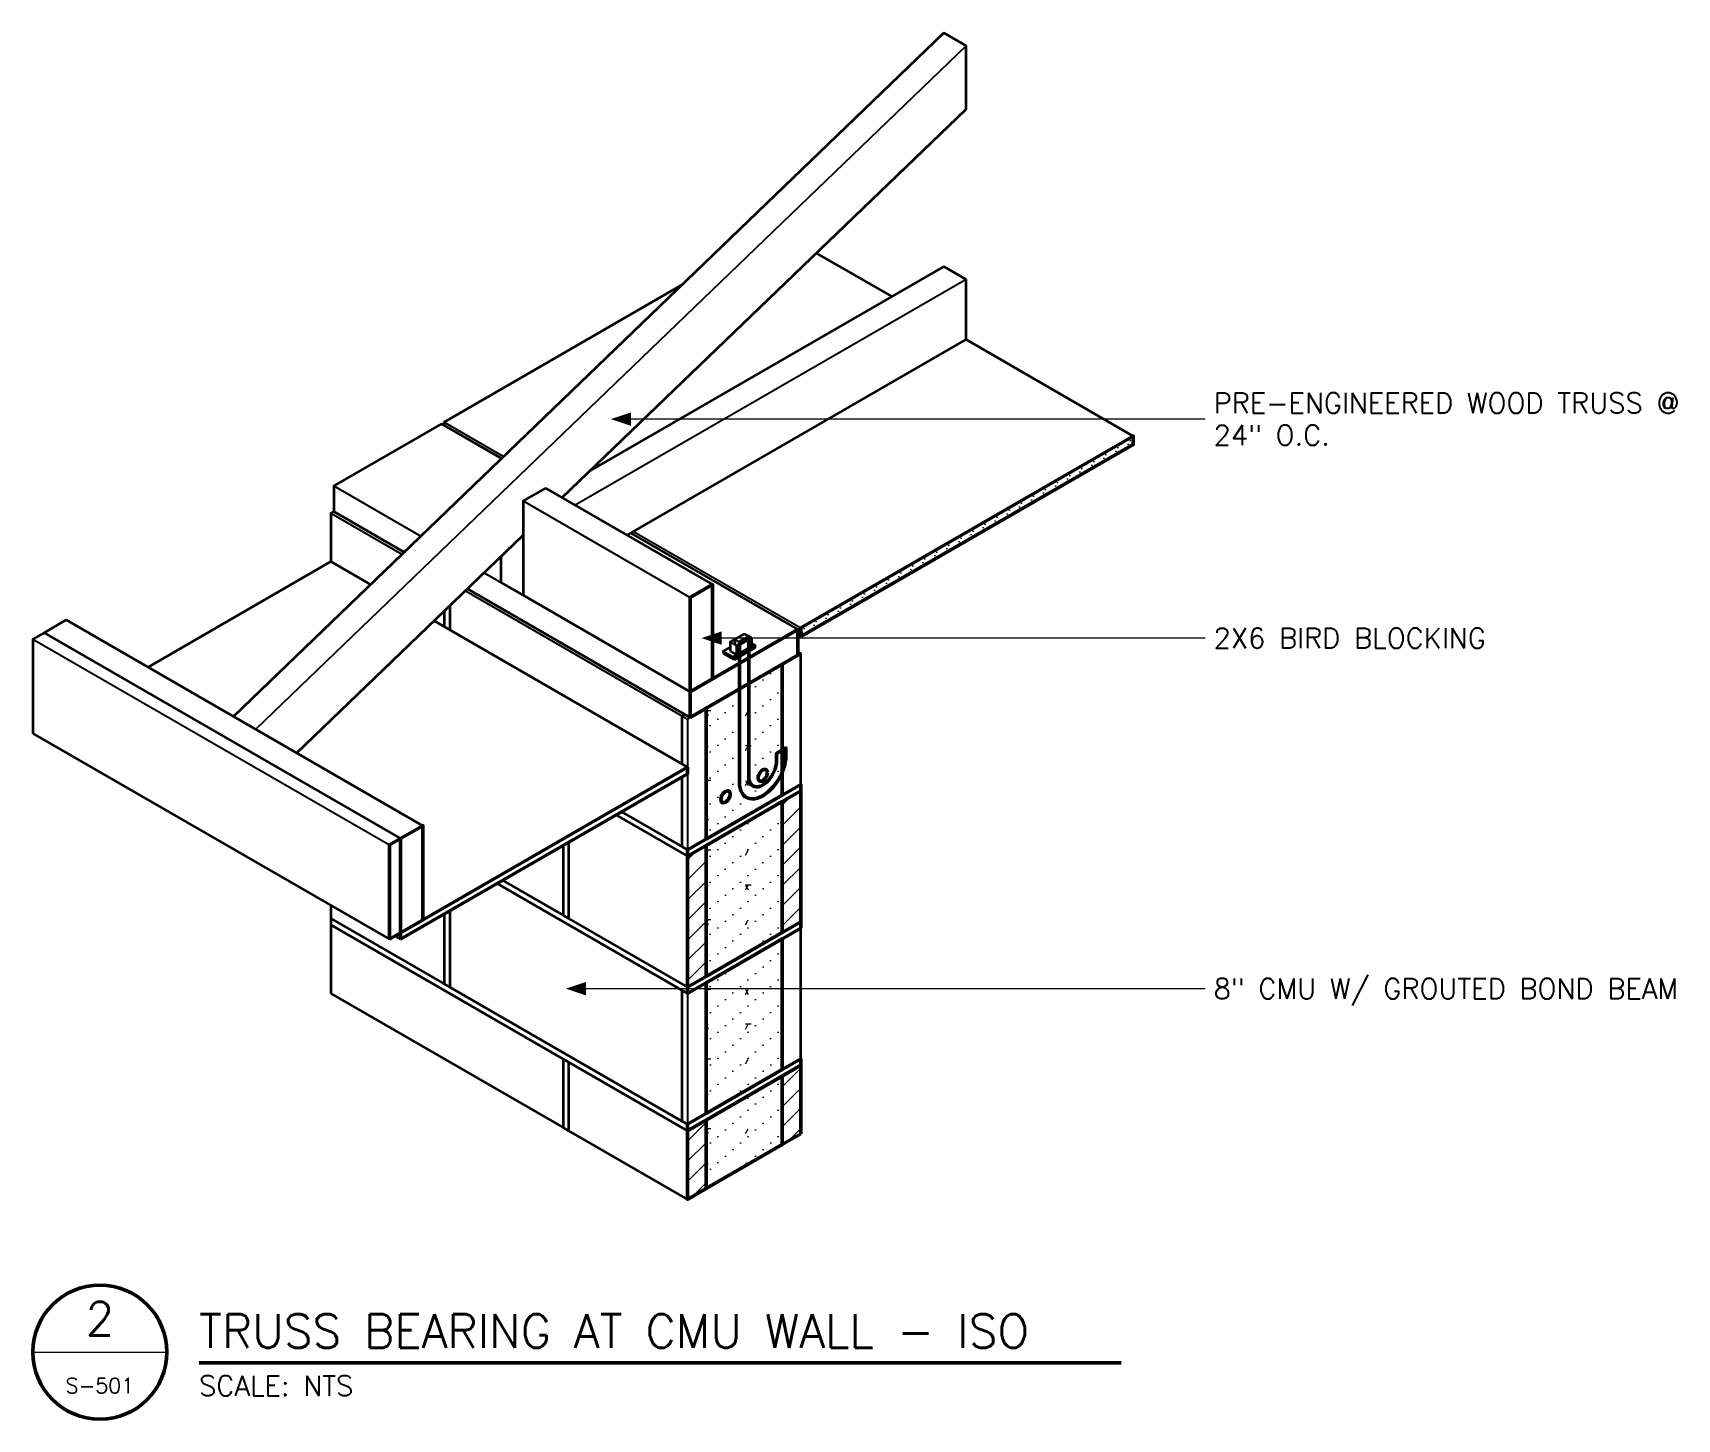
# Model space of a CAD drawing. Header units: inches. Extents: x -38.2 to 57.7, y -40.8 to 40.
import ezdxf
from ezdxf.enums import TextEntityAlignment as Align

# ---------------------------------------------------------------- set-up
doc = ezdxf.new("R2010")
doc.units = ezdxf.units.IN
doc.header["$MEASUREMENT"] = 0
for name, color, linetype, lineweight in [('S-ANNO-NOTE', 7, 'CONTINUOUS', 18), ('S-ANNO-TTLB', 7, 'CONTINUOUS', 50), ('S-DETL-BYND', 7, 'CONTINUOUS', 25), ('S-DETL-CUT', 7, 'CONTINUOUS', 50), ('S-DETL-PATT', 7, 'CONTINUOUS', 9)]:
    doc.layers.add(name, color=color, linetype=linetype, lineweight=lineweight)
doc.styles.add('KERF', font='romans.shx')
pattern_1 = [(45, (0, 0), (0, 1.171875), [])]
pattern_2 = [(0, (0, 0), (0.878438, 0.760313), [0, -1.757813]), (0, (0.4406, 0.375), (0.878438, 0.760313), [0, -1.757813]), (60, (1.0312, 0.1875), (2.34375, 2.029688), [0.32812, -4.35938]), (180, (1.3594, 0.4688), (2.34375, 2.02969), [0.32812, -4.35938]), (300, (1.0312, 0.4688), (2.34375, 2.0297), [0.32812, -4.35938])]

msp = doc.modelspace()

# ---------------------------------------------------------------- hatches: boundary and pattern name
at = {"layer": 'S-ANNO-NOTE', "lineweight": 50}
for points in [[(-4.465443, 17.485287), (-3.293568, 17.094662), (-3.293568, 17.875912)], [(0.811899, 4.71875), (1.983774, 4.328125), (1.983774, 5.109375)], [(-7.090583, -15.71875), (-5.918708, -16.109375), (-5.918708, -15.328125)]]:
    msp.add_hatch(color=256, dxfattribs=at).paths.add_polyline_path(points)
at = {"layer": 'S-DETL-PATT', "lineweight": 9}
h = msp.add_hatch(dxfattribs=at)
h.set_pattern_fill('KERF-SAND', color=256, style=0)
h.set_pattern_definition([(0, (0, 0), (0.23475, 0.40575), [0, -0.46875]), (0, (0.117, 0.2025), (0.23475, 0.40575), [0, -0.46875])])
h.paths.add_polyline_path([(6.603444, 4.8125), (25.980762, 16), (25.980762, 16.5), (6.603444, 5.3125)])
h = msp.add_hatch(dxfattribs=at)
h.set_pattern_fill('KERF-CONC', color=256, style=0)
h.set_pattern_definition(pattern_2)
h.paths.add_polyline_path([(1.082532, -7), (5.520912, -4.4375), (5.520912, 3.1875), (1.082532, 0.625)])
h = msp.add_hatch(dxfattribs=at)
h.set_pattern_fill('ANSI31', color=256, style=0)
h.set_pattern_definition(pattern_1)
h.paths.add_polyline_path([(5.520912, -12.4375), (6.603444, -11.8125), (6.603444, -4.1875), (5.520912, -4.8125)])
h = msp.add_hatch(dxfattribs=at)
h.set_pattern_fill('KERF-CONC', color=256, style=0)
h.set_pattern_definition(pattern_2)
h.paths.add_polyline_path([(1.082532, -15), (5.520912, -12.4375), (5.520912, -4.8125), (1.082532, -7.375)])
h = msp.add_hatch(dxfattribs=at)
h.set_pattern_fill('ANSI31', color=256, style=0)
h.set_pattern_definition(pattern_1)
h.paths.add_polyline_path([(0, -15.625), (1.082532, -15), (1.082532, -7.375), (0, -8)])
h = msp.add_hatch(dxfattribs=at)
h.set_pattern_fill('KERF-CONC', color=256, style=0)
h.set_pattern_definition(pattern_2)
h.paths.add_polyline_path([(1.082532, -23), (5.520912, -20.4375), (5.520912, -12.8125), (1.082532, -15.375)])
h = msp.add_hatch(dxfattribs=at)
h.set_pattern_fill('KERF-CONC', color=256, style=0)
h.set_pattern_definition(pattern_2)
h.paths.add_polyline_path([(5.520912, -24.8125), (5.520912, -20.8125), (1.082532, -23.375), (1.082532, -27.375)])
h = msp.add_hatch(dxfattribs=at)
h.set_pattern_fill('ANSI31', color=256, style=0)
h.set_pattern_definition(pattern_1)
h.paths.add_polyline_path([(6.603444, -24.1875), (6.603444, -20.1875), (5.520912, -20.8125), (5.520912, -24.8125)])
h = msp.add_hatch(dxfattribs=at)
h.set_pattern_fill('ANSI31', color=256, style=0)
h.set_pattern_definition(pattern_1)
h.paths.add_polyline_path([(1.082532, -27.375), (1.082532, -23.375), (0, -24), (0, -28)])

# ---------------------------------------------------------------- linework, layer by layer
at = {"layer": 'S-ANNO-NOTE', "lineweight": 18}
for points in [[(30.168262, 17.485287), (28.605762, 17.485287), (-3.293568, 17.485287)], [(30.168262, 4.71875), (28.605762, 4.71875), (1.983774, 4.71875)], [(30.168262, -15.71875), (28.605762, -15.71875), (-5.918708, -15.71875)], [(-38.159244, -36.90625), (-30.346744, -36.90625)]]:
    msp.add_lwpolyline(points, dxfattribs=at)
at = {"layer": 'S-ANNO-TTLB', "lineweight": 50}
msp.add_lwpolyline([(-38.159244, -36.90625, 1), (-30.346744, -36.90625, 1)], format="xyb", close=True, dxfattribs=at)
msp.add_lwpolyline([(-28.471744, -37.53125), (25.285696, -37.53125)], dxfattribs=at)
at = {"layer": 'S-DETL-BYND', "lineweight": 25}
for points in [[(16.237976, 39.251824), (-25.168863, -0.591926)], [(16.237976, 25.625), (-6.549317, 12.46875)], [(-14.181166, 17.3125), (-10.718249, 15.313184)], [(-20.62223, 13.59375), (-15.549047, 10.664746)], [(-9.580406, 12.71875), (0.16238, 7.09375)], [(-20.78461, 12), (-16.64511, 9.610059)], [(-9.580406, 10.71875), (-9.580406, 7.21875)], [(-3.139342, 10.9375), (6.603444, 5.3125)], [(-11.853723, 8.53125), (0.16238, 1.59375)], [(-12.949786, 7.476563), (-0.32476, 0.1875)], [(-38.159244, 4.658074), (-17.374635, -7.341926)], [(2.083874, 3.953125), (2.692798, 3.601563)], [(2.489823, 4.5), (2.895772, 4.265625)], [(2.760456, 4.65625), (3.031089, 4.5)], [(6.603444, 3.8125), (5.520912, 3.1875)], [(-26.467901, 0.158074), (-25.168863, -0.591926)], [(-0.32476, 0.1875), (0, 0)], [(1.082532, 0.625), (0, 0), (0, -7.625)], [(-4.169327, -5.592838), (0, -8)], [(-3.844567, -5.405338), (0, -7.625)], [(-10.772771, -9.405338), (0, -15.625)], [(-11.09753, -9.592838), (-0.32476, -15.8125)], [(-20.78461, -11.625), (0, -23.625)], [(-20.78461, -12), (-7.252963, -19.8125)], [(6.603444, -12.1875), (5.520912, -12.8125)], [(-0.32476, -15.8125), (0, -16)], [(1.082532, -15.375), (0, -16), (0, -23.625)], [(-7.252963, -19.8125), (-6.928203, -20)], [(-6.928203, -20), (0, -24)]]:
    msp.add_lwpolyline(points, dxfattribs=at)
at = {"layer": 'S-DETL-CUT', "lineweight": 35}
for points in [[(14.938938, 40.001824), (-26.467901, 0.158074)], [(14.938938, 40.001824), (16.237976, 39.251824)], [(-7.307089, 12.90625), (16.237976, 35.5625), (16.237976, 39.251824)], [(7.510064, 27.164063), (11.907849, 24.625)], [(14.938938, 26.375), (-5.683292, 14.46875)], [(14.938938, 26.375), (16.237976, 25.625)], [(-0.329498, 25.309764), (-14.181166, 17.3125), (-14.181166, 17.125)], [(-3.518228, 10.71875), (16.237976, 22.125), (16.237976, 25.625)], [(16.237976, 22.125), (25.980762, 16.5)], [(-14.343546, 17.21875), (-20.62223, 13.59375), (-20.62223, 12.09375)], [(-14.343546, 17.21875), (-10.840034, 15.195996)], [(-8.281368, 13.46875), (-9.580406, 12.71875), (-9.580406, 7.21875)], [(-8.281368, 13.46875), (1.461418, 7.84375)], [(-20.62223, 12.09375), (-20.78461, 12), (-20.78461, 9.189324)], [(-20.62223, 12.09375), (-16.523326, 9.727246)], [(-22.772577, -1.975423), (-9.580406, 10.71875)], [(-3.301722, 10.84375), (6.441064, 5.21875)], [(-20.78461, 9.189324), (-31.447547, 3.033074)], [(-20.78461, 9.189324), (-18.470698, 7.853386)], [(-10.879444, 9.46875), (-10.879444, 7.96875)], [(-10.879444, 7.96875), (-9.580406, 7.21875)], [(-12.828001, 7.59375), (0.16238, 0.09375)], [(-9.580406, 7.21875), (0.16238, 1.59375)], [(-36.210687, 5.783074), (-37.509725, 5.033074)], [(-36.210687, 5.783074), (-15.426078, -6.216926)], [(-14.181166, 6.291667), (-14.181166, 5.376824)], [(-13.856406, 6.604167), (-13.856406, 5.189324)], [(-37.509725, 5.033074), (-38.159244, 4.658074), (-38.159244, -0.841926)], [(-37.509725, 5.033074), (-16.725116, -6.966926)], [(-14.775374, 5.71989), (0, -2.810676)], [(3.301722, 4.96875), (2.760456, 4.65625)], [(3.301722, 4.96875), (3.572355, 4.8125)], [(3.301722, 4.96875), (3.707671, 4.734375)], [(6.441064, 4.90625), (6.603444, 4.8125)], [(2.489823, 4.1875), (2.083874, 3.953125), (2.083874, 3.828125)], [(2.760456, 4.65625), (2.489823, 4.5), (2.489823, 3.953125)], [(2.489823, 3.953125), (2.895772, 3.71875)], [(2.760456, 4.65625), (2.760456, 4.34375)], [(3.707671, 4.421875), (3.910646, 4.304688)], [(6.441064, 3.90625), (6.603444, 3.8125)], [(2.083874, 3.828125), (2.692798, 3.476563)], [(5.520912, -4.4375), (6.603444, -3.8125), (6.603444, 3.8125)], [(-0.16238, 0.28125), (-0.32476, 0.1875), (-0.32476, -2.623176)], [(-38.159244, -0.841926), (-17.374635, -12.841926)], [(-0.32476, -3.373176), (-0.32476, -7.4375)], [(-4.169327, -5.592838), (0, -8)], [(-3.844567, -5.405338), (-0.32476, -7.4375)], [(-7.252963, -7.373176), (-7.252963, -11.4375)], [(-6.928203, -7.185676), (-6.928203, -11.625)], [(-0.32476, -7.4375), (0, -7.625)], [(0, -7.625), (1.082532, -7)], [(-10.772771, -9.405338), (-7.252963, -11.4375)], [(-11.09753, -9.592838), (0, -16)], [(-20.78461, -10.873176), (-20.78461, -11.625)], [(-14.181166, -11.373176), (-14.181166, -15.4375)], [(-13.856406, -11.185676), (-13.856406, -15.625)], [(-7.252963, -11.4375), (-6.928203, -11.625)], [(-20.78461, -11.625), (-20.78461, -12)], [(-20.78461, -11.625), (-14.181166, -15.4375)], [(-20.78461, -12), (-20.78461, -16)], [(-20.78461, -12), (0, -24)], [(-6.928203, -11.625), (0, -15.625)], [(5.520912, -20.4375), (6.603444, -19.8125), (6.603444, -12.1875)], [(-17.049875, -12.654426), (-16.725116, -12.841926)], [(-20.78461, -16), (-7.252963, -23.8125)], [(-14.181166, -15.4375), (-13.856406, -15.625)], [(-13.856406, -15.625), (-0.32476, -23.4375)], [(-0.32476, -15.8125), (-0.32476, -23.4375)], [(-7.252963, -19.8125), (-7.252963, -23.8125)], [(-6.928203, -20), (-6.928203, -24)], [(0, -23.625), (1.082532, -23)], [(-7.252963, -23.8125), (-6.928203, -24)], [(-0.32476, -23.4375), (0, -23.625)], [(-6.928203, -24), (0, -28)]]:
    msp.add_lwpolyline(points, dxfattribs=at)
at = {"layer": 'S-DETL-CUT', "lineweight": 50}
for points in [[(6.603444, 4.8125), (25.980762, 16), (25.980762, 16.5), (6.603444, 5.3125), (6.603444, 4.8125)], [(0.16238, 1.59375), (1.461418, 2.34375), (1.461418, 7.84375), (0.16238, 7.09375), (0.16238, 1.59375)], [(0.16238, 0.09375), (6.441064, 3.71875), (6.441064, 5.21875), (0.16238, 1.59375), (0.16238, 0.09375)], [(3.031089, 4.5), (3.031089, -3.6875), (3.040955, -3.870142), (3.070409, -4.038729), (3.119023, -4.190802), (3.186086, -4.324142), (3.270621, -4.436807), (3.371395, -4.527153), (3.486939, -4.593863), (3.615568, -4.635963), (3.755407, -4.65284), (3.904415, -4.644248), (4.06042, -4.610312), (4.221148, -4.551527), (4.384254, -4.46875), (4.54736, -4.363188), (4.708087, -4.236381), (4.864092, -4.090178), (5.013101, -3.92671), (5.152939, -3.748362), (5.281568, -3.557733), (5.397112, -3.357605), (5.497886, -3.150895), (5.582421, -2.940617), (5.649485, -2.729839), (5.698098, -2.521632), (5.727552, -2.319035), (5.737418, -2.125), (5.737418, -1.6875), (5.196152, -2), (5.196152, -2.4375), (5.186157, -2.589928), (5.156415, -2.750146), (5.107661, -2.914207), (5.041094, -3.078072), (4.958353, -3.237706), (4.861476, -3.389179), (4.752848, -3.528761), (4.635144, -3.653014), (4.511263, -3.758879), (4.384254, -3.84375), (4.257245, -3.905536), (4.133363, -3.942717), (4.015659, -3.954377), (3.907031, -3.940228), (3.810154, -3.900619), (3.727414, -3.836525), (3.660846, -3.749525), (3.612092, -3.641761), (3.582351, -3.515886), (3.572355, -3.375), (3.572355, 4.8125), (3.031089, 4.5)], [(2.692798, 3.476563), (3.910646, 4.179688), (3.910646, 4.304688), (2.692798, 3.601563), (2.692798, 3.476563)], [(2.895772, 3.71875), (3.707671, 4.1875), (3.707671, 4.734375), (2.895772, 4.265625), (2.895772, 3.71875)], [(1.082532, -7), (5.520912, -4.4375), (5.520912, 3.1875), (1.082532, 0.625), (1.082532, -7)], [(-16.725116, -12.841926), (0, -3.185676), (0, -2.810676), (-16.725116, -12.466926), (-16.725116, -12.841926)], [(0, -8), (6.603444, -4.1875), (6.603444, -3.8125), (0, -7.625), (0, -8)], [(4.654887, -3.125), (4.645665, -3.049443), (4.618629, -2.989684), (4.57562, -2.949794), (4.51957, -2.932492), (4.454299, -2.938958), (4.384254, -2.96875), (4.314209, -3.019839), (4.248937, -3.088742), (4.192887, -3.170765), (4.149879, -3.260316), (4.122842, -3.351295), (4.113621, -3.4375), (4.122842, -3.513057), (4.149879, -3.572816), (4.192887, -3.612706), (4.248937, -3.630008), (4.314209, -3.623542), (4.384254, -3.59375), (4.454299, -3.542661), (4.51957, -3.473758), (4.57562, -3.391735), (4.618629, -3.302184), (4.645665, -3.211205), (4.654887, -3.125)], [(2.489823, -4.375), (2.480601, -4.299443), (2.453565, -4.239684), (2.410556, -4.199794), (2.354507, -4.182492), (2.289235, -4.188958), (2.21919, -4.21875), (2.149145, -4.269839), (2.083874, -4.338742), (2.027824, -4.420765), (1.984815, -4.510316), (1.957779, -4.601295), (1.948557, -4.6875), (1.957779, -4.763057), (1.984815, -4.822816), (2.027824, -4.862706), (2.083874, -4.880008), (2.149145, -4.873542), (2.21919, -4.84375), (2.289235, -4.792661), (2.354507, -4.723758), (2.410556, -4.641735), (2.453565, -4.552184), (2.480601, -4.461205), (2.489823, -4.375)], [(5.520912, -12.4375), (6.603444, -11.8125), (6.603444, -4.1875), (5.520912, -4.8125), (5.520912, -12.4375)], [(5.520912, -4.8125), (1.082532, -7.375)], [(-16.725116, -12.466926), (-15.426078, -11.716926), (-15.426078, -6.216926), (-16.725116, -6.966926), (-16.725116, -12.466926)], [(-16.725116, -6.966926), (-17.374635, -7.341926), (-17.374635, -12.841926)], [(0, -15.625), (1.082532, -15), (1.082532, -7.375), (0, -8), (0, -15.625)], [(0, -16), (6.603444, -12.1875), (6.603444, -11.8125), (0, -15.625), (0, -16)], [(1.082532, -15), (5.520912, -12.4375)], [(-17.374635, -12.841926), (-16.725116, -12.466926)], [(1.082532, -23), (5.520912, -20.4375), (5.520912, -12.8125), (1.082532, -15.375), (1.082532, -23)], [(0, -24), (6.603444, -20.1875), (6.603444, -19.8125), (0, -23.625), (0, -24)], [(5.520912, -20.8125), (1.082532, -23.375)], [(6.603444, -24.1875), (6.603444, -20.1875), (5.520912, -20.8125), (5.520912, -24.8125), (6.603444, -24.1875)], [(1.082532, -27.375), (1.082532, -23.375), (0, -24), (0, -28), (1.082532, -27.375)], [(1.082532, -27.375), (5.520912, -24.8125)]]:
    msp.add_lwpolyline(points, dxfattribs=at)

# ---------------------------------------------------------------- texts
at = {"layer": 'S-ANNO-NOTE', "lineweight": 18, "style": 'KERF'}
for s, p in [('PRE-ENGINEERED WOOD TRUSS @', (30.668262, 17.836849)), ('24" O.C.', (30.668262, 15.961849)), ('2X6 BIRD BLOCKING', (30.668262, 4.132813)), ('8" CMU W/ GROUTED BOND BEAM', (30.668262, -16.304688))]:
    msp.add_text(s, height=1.171875, dxfattribs=at).set_placement(p)
at = {"layer": 'S-ANNO-TTLB', "lineweight": 50, "style": 'KERF'}
msp.add_text('2', height=1.953125, dxfattribs=at).set_placement((-34.252994, -34.953125), align=Align.MIDDLE_CENTER)
msp.add_text('TRUSS BEARING AT CMU WALL - ISO', height=1.953125, dxfattribs=at).set_placement((-28.471744, -36.65625))
at = {"layer": 'S-ANNO-TTLB', "lineweight": 18, "style": 'KERF'}
msp.add_text('SCALE: NTS', height=1.171875, dxfattribs=at).set_placement((-28.471744, -39.453125))
msp.add_text('S-501', height=0.878906, dxfattribs=at).set_placement((-34.252994, -38.859375), align=Align.MIDDLE_CENTER)

doc.saveas('drawing.dxf')
